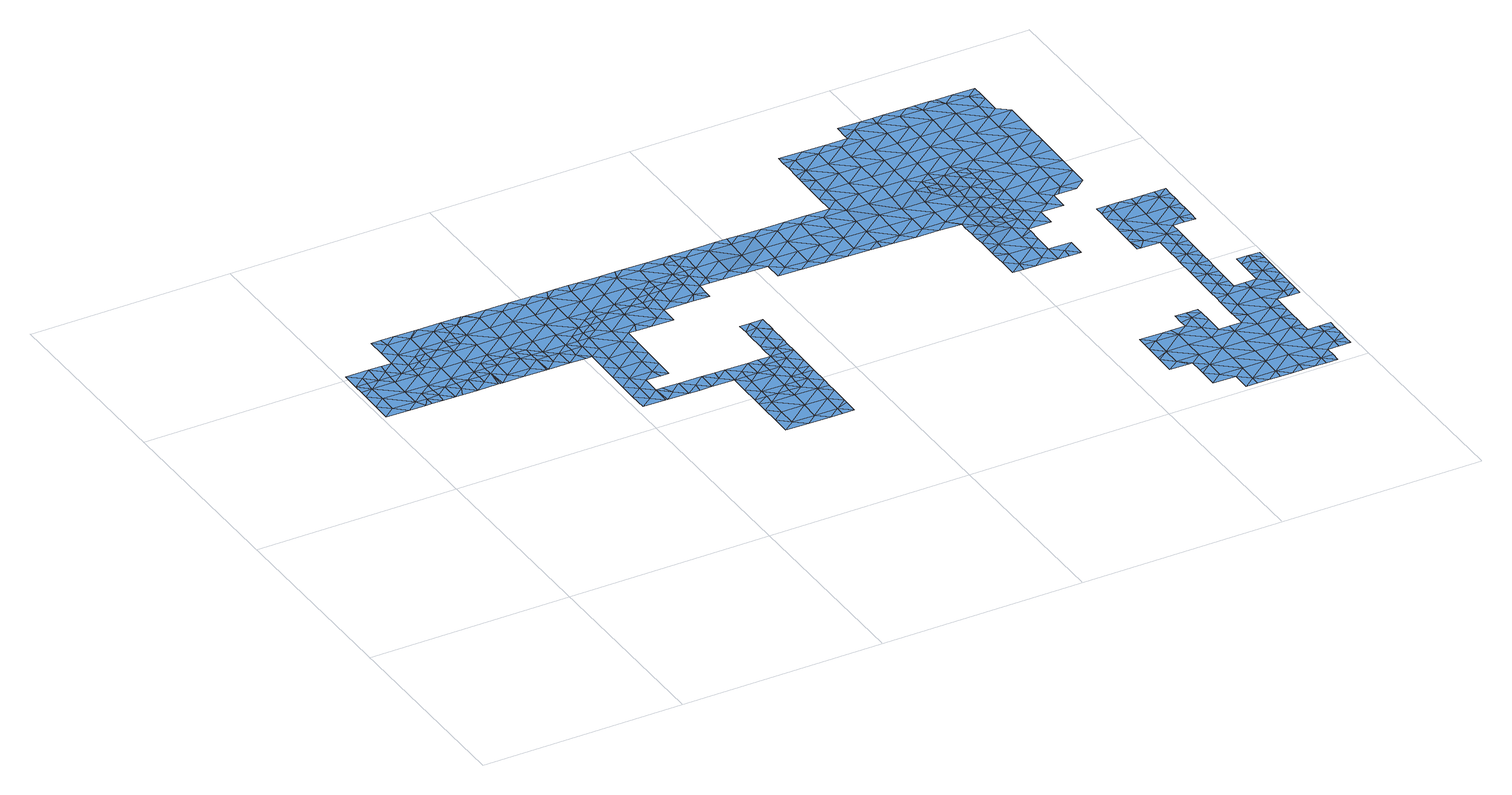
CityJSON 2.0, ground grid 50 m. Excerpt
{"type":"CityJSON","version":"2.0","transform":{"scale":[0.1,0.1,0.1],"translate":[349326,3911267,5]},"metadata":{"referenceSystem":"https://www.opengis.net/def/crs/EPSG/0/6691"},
"CityObjects":{
"waterbody1":{"type":"WaterBody","attributes":{"name":"7","class":"1140","function":"1","WaterBodyRiverFloodingRiskAttribute.description":"4","WaterBodyRiverFloodingRiskAttribute.rankOrg":"1","WaterBodyRiverFloodingRiskAttribute.adminType":"2","WaterBodyRiverFloodingRiskAttribute.scale":"L2"},"geometry":[{"type":"MultiSurface","lod":"1","boundaries":[[[0,1,2]],[[1,3,4]],[[1,0,3]],[[5,4,3]],[[0,6,3]],[[5,3,7]],[[3,6,7]],[[6,8,7]],[[6,9,8]],[[10,7,8]],[[11,8,9]],[[10,8,12]],[[8,11,12]],[[11,13,12]],[[14,13,11]],[[15,12,13]],[[14,16,13]],[[15,13,16]],[[16,14,17]],[[18,16,17]],[[18,19,16]],[[20,19,18]],[[21,22,23]],[[21,16,22]],[[16,19,22]],[[24,23,22]],[[20,25,19]],[[26,24,22]],[[27,26,22]],[[22,19,27]],[[28,25,20]],[[27,19,25]],[[29,26,27]],[[30,25,28]],[[27,25,30]],[[31,29,27]],[[32,30,28]],[[27,30,31]],[[31,33,29]],[[30,32,34]],[[35,30,34]],[[32,36,34]],[[37,38,39]],[[40,34,36]],[[35,34,40]],[[37,41,38]],[[39,42,37]],[[36,43,40]],[[44,43,36]],[[45,38,41]],[[46,41,37]],[[47,40,43]],[[42,46,37]],[[48,45,49]],[[45,41,49]],[[44,50,43]],[[51,46,42]],[[52,49,41]],[[46,52,41]],[[43,53,47]],[[54,48,55]],[[50,53,43]],[[48,49,55]],[[56,50,54]],[[51,57,46]],[[54,55,56]],[[46,57,58]],[[50,59,53]],[[60,49,52]],[[49,61,55]],[[57,51,62]],[[50,56,59]],[[63,60,52]],[[55,64,56]],[[62,65,57]],[[66,53,67]],[[66,68,69]],[[58,57,65]],[[53,59,67]],[[61,64,55]],[[49,60,61]],[[68,66,67]],[[56,70,59]],[[71,65,62]],[[72,71,62]],[[60,63,73]],[[70,56,64]],[[67,59,70]],[[61,60,74]],[[68,67,75]],[[60,73,74]],[[72,76,71]],[[61,77,64]],[[78,65,71]],[[67,79,75]],[[77,61,74]],[[67,70,79]],[[76,78,71]],[[80,70,64]],[[77,80,64]],[[81,79,70]],[[82,75,83]],[[82,84,85]],[[80,81,70]],[[75,79,83]],[[86,78,76]],[[84,82,83]],[[87,78,86]],[[88,79,81]],[[79,89,83]],[[86,76,90]],[[83,91,84]],[[92,88,81]],[[93,87,86]],[[89,91,83]],[[90,93,86]],[[89,79,88]],[[92,94,88]],[[95,93,90]],[[96,95,90]],[[97,91,89]],[[98,89,88]],[[98,88,94]],[[99,97,89]],[[96,100,95]],[[93,95,101]],[[98,102,89]],[[100,101,95]],[[89,102,99]],[[98,94,103]],[[104,105,100]],[[101,100,105]],[[106,99,102]],[[107,102,98]],[[103,107,98]],[[105,108,101]],[[109,106,102]],[[104,110,105]],[[107,109,102]],[[111,112,105]],[[108,105,112]],[[105,110,111]],[[113,109,107]],[[113,114,109]],[[107,115,113]],[[116,109,114]],[[116,117,118]],[[117,116,114]],[[115,119,113]],[[113,120,114]],[[121,119,115]],[[117,114,122]],[[114,120,122]],[[113,119,120]],[[123,119,121]],[[124,122,120]],[[119,125,120]],[[119,123,126]],[[125,119,126]],[[125,127,120]],[[124,120,127]],[[128,129,125]],[[125,129,127]],[[130,127,131]],[[132,129,128]],[[127,129,131]],[[133,130,131]],[[133,134,135]],[[131,134,133]],[[135,134,136]],[[132,137,129]],[[138,136,134]],[[131,129,139]],[[140,137,132]],[[129,137,139]],[[134,131,141]],[[131,139,141]],[[138,134,141]],[[142,137,140]],[[137,143,139]],[[143,141,139]],[[138,141,144]],[[137,142,143]],[[143,145,141]],[[142,140,146]],[[144,141,145]],[[147,146,148]],[[146,149,142]],[[150,143,142]],[[144,145,151]],[[152,147,148]],[[147,149,146]],[[150,142,149]],[[151,145,153]],[[145,143,154]],[[154,143,150]],[[153,145,154]],[[155,147,152]],[[155,156,147]],[[149,147,156]],[[157,154,150]],[[152,158,155]],[[150,149,159]],[[153,154,160]],[[159,149,156]],[[159,157,150]],[[157,160,154]],[[158,161,155]],[[161,162,155]],[[156,155,162]],[[163,161,158]],[[159,156,162]],[[164,160,157]],[[159,165,157]],[[166,165,159]],[[166,159,162]],[[165,164,157]],[[167,162,161]],[[167,166,162]],[[161,163,168]],[[169,165,166]],[[170,164,165]],[[161,168,167]],[[163,171,168]],[[166,167,169]],[[165,172,170]],[[172,165,169]],[[168,171,173]],[[167,168,174]],[[167,175,169]],[[172,176,170]],[[171,177,173]],[[174,168,173]],[[175,172,169]],[[175,167,174]],[[173,177,178]],[[175,179,172]],[[180,174,173]],[[172,179,176]],[[178,180,173]],[[181,175,174]],[[179,182,176]],[[176,182,183]],[[184,180,178]],[[185,181,174]],[[185,174,180]],[[186,187,183]],[[175,181,179]],[[183,182,186]],[[188,189,187]],[[181,190,179]],[[179,191,182]],[[189,188,192]],[[187,186,188]],[[190,191,179]],[[193,194,192]],[[195,185,180]],[[194,193,196]],[[192,188,193]],[[180,184,197]],[[186,182,191]],[[185,195,181]],[[193,198,196]],[[186,199,188]],[[200,196,198]],[[201,190,181]],[[202,200,198]],[[180,197,195]],[[184,203,197]],[[186,191,204]],[[198,205,202]],[[193,188,199]],[[201,181,195]],[[186,204,199]],[[206,198,193]],[[201,207,190]],[[190,208,191]],[[207,208,190]],[[203,209,197]],[[210,206,193]],[[211,195,197]],[[210,193,199]],[[212,213,214]],[[206,205,198]],[[213,215,214]],[[212,216,217]],[[204,191,208]],[[195,211,201]],[[217,216,218]],[[216,212,214]],[[204,219,199]],[[220,209,203]],[[221,222,218]],[[211,197,209]],[[216,221,218]],[[214,215,223]],[[224,207,201]],[[222,221,225]],[[199,219,210]],[[204,208,226]],[[225,227,228]],[[221,227,225]],[[229,205,206]],[[230,201,211]],[[214,231,216]],[[228,227,232]],[[204,226,219]],[[207,233,208]],[[234,209,220]],[[214,223,235]],[[236,237,232]],[[224,201,230]],[[234,238,209]],[[227,236,232]],[[237,236,234]],[[239,229,206]],[[208,240,226]],[[210,219,241]],[[206,210,239]],[[231,214,235]],[[221,216,231]],[[242,230,211]],[[233,207,224]],[[239,210,241]],[[223,243,235]],[[211,209,242]],[[244,224,230]],[[227,245,236]],[[234,236,238]],[[242,209,238]],[[221,231,246]],[[208,233,240]],[[227,221,247]],[[248,244,230]],[[219,249,241]],[[243,250,235]],[[219,226,249]],[[251,252,236]],[[236,252,238]],[[239,253,229]],[[227,247,245]],[[254,255,224]],[[236,245,251]],[[231,235,250]],[[254,224,244]],[[221,246,247]],[[249,226,240]],[[248,230,242]],[[233,224,255]],[[250,256,231]],[[257,242,238]],[[231,256,246]],[[258,257,238]],[[238,252,258]],[[259,260,243]],[[243,260,250]],[[261,262,241]],[[263,240,233]],[[264,245,247]],[[265,247,246]],[[266,244,248]],[[267,248,242]],[[241,249,261]],[[239,241,262]],[[268,265,246]],[[269,267,242]],[[268,246,256]],[[242,257,269]],[[233,255,270]],[[239,262,253]],[[271,249,240]],[[272,266,248]],[[259,273,260]],[[274,250,260]],[[275,272,248]],[[270,255,276]],[[264,247,277]],[[248,267,275]],[[247,265,277]],[[233,270,263]],[[278,279,280]],[[280,253,278]],[[274,260,273]],[[276,281,270]],[[253,262,278]],[[271,240,263]],[[261,249,271]],[[282,262,261]],[[277,265,283]],[[284,283,265]],[[278,285,279]],[[286,282,261]],[[282,278,262]],[[287,288,289]],[[290,263,270]],[[286,261,271]],[[287,277,283]],[[289,277,287]],[[291,270,281]],[[292,293,294]],[[295,271,263]],[[296,287,283]],[[292,288,287]],[[294,288,292]],[[284,296,283]],[[291,281,297]],[[290,295,263]],[[270,291,290]],[[298,299,300]],[[298,293,299]],[[285,278,301]],[[278,282,301]],[[293,292,299]],[[297,302,291]],[[295,303,271]],[[287,304,292]],[[299,305,300]],[[305,306,307]],[[304,287,296]],[[307,300,305]],[[286,271,303]],[[286,308,282]],[[285,301,309]],[[303,308,286]],[[310,299,292]],[[282,308,301]],[[291,311,290]],[[312,306,313]],[[314,304,296]],[[315,309,301]],[[306,305,313]],[[302,312,313]],[[316,310,292]],[[316,292,304]],[[291,302,317]],[[290,311,295]],[[299,318,305]],[[302,313,317]],[[318,313,305]],[[291,317,311]],[[319,303,295]],[[315,301,320]],[[301,308,320]],[[318,299,310]],[[321,304,314]],[[322,317,313]],[[316,304,321]],[[295,311,323]],[[303,324,308]],[[319,324,303]],[[325,310,316]],[[324,320,308]],[[326,315,320]],[[327,311,317]],[[295,323,319]],[[328,316,321]],[[313,318,322]],[[328,325,316]],[[329,328,321]],[[330,317,322]],[[310,331,318]],[[324,332,320]],[[325,331,310]],[[323,311,327]],[[320,332,326]],[[317,330,327]],[[329,333,328]],[[322,318,331]],[[334,324,319]],[[331,335,322]],[[326,332,336]],[[323,327,337]],[[319,323,338]],[[335,339,322]],[[340,325,328]],[[334,332,324]],[[323,337,338]],[[341,328,333]],[[330,322,339]],[[330,342,327]],[[341,340,328]],[[342,337,327]],[[325,340,331]],[[336,332,343]],[[319,338,334]],[[344,343,332]],[[345,335,331]],[[330,339,342]],[[346,338,337]],[[340,345,331]],[[332,334,344]],[[346,334,338]],[[347,337,342]],[[343,344,348]],[[345,349,335]],[[335,350,339]],[[349,350,335]],[[346,337,347]],[[334,351,344]],[[339,352,342]],[[346,351,334]],[[350,352,339]],[[348,344,353]],[[342,352,347]],[[353,344,354]],[[352,355,347]],[[347,356,346]],[[344,351,354]],[[346,357,351]],[[355,356,347]],[[358,354,351]],[[357,358,351]],[[346,356,357]],[[358,359,354]],[[353,354,360]],[[354,359,360]]]}]},
"waterbody2":{"type":"WaterBody","attributes":{"name":"7","class":"1140","function":"1","WaterBodyRiverFloodingRiskAttribute.description":"4","WaterBodyRiverFloodingRiskAttribute.rankOrg":"1","WaterBodyRiverFloodingRiskAttribute.adminType":"2","WaterBodyRiverFloodingRiskAttribute.scale":"L2"},"geometry":[{"type":"MultiSurface","lod":"1","boundaries":[[[361,362,363]],[[364,365,362]],[[365,364,366]],[[367,368,369]],[[370,368,367]],[[370,371,368]],[[372,373,374]],[[361,363,375]],[[376,377,378]],[[377,379,380]],[[379,381,380]],[[381,382,380]],[[383,380,382]],[[383,363,380]],[[363,362,365]],[[363,378,380]],[[365,378,363]],[[384,378,365]],[[384,385,378]],[[384,386,385]],[[387,386,384]],[[386,387,388]],[[387,374,388]],[[374,387,372]],[[373,371,374]],[[389,374,371]],[[389,388,374]],[[386,388,390]],[[375,363,383]],[[391,392,390]],[[365,366,393]],[[366,394,393]],[[393,394,395]],[[373,369,368]],[[371,373,368]],[[390,392,386]],[[396,387,384]],[[396,384,393]],[[393,395,396]],[[392,385,386]],[[365,393,384]],[[376,378,385]],[[377,380,378]]]}]},
"waterbody3":{"type":"WaterBody","attributes":{"name":"7","class":"1140","function":"1","WaterBodyRiverFloodingRiskAttribute.description":"4","WaterBodyRiverFloodingRiskAttribute.rankOrg":"2","WaterBodyRiverFloodingRiskAttribute.adminType":"2","WaterBodyRiverFloodingRiskAttribute.scale":"L2"},"geometry":[{"type":"MultiSurface","lod":"1","boundaries":[[[397,398,399]],[[399,398,377]],[[399,377,376]],[[400,361,401]],[[400,401,402]],[[402,401,403]],[[404,403,401]],[[403,405,406]],[[403,406,407]],[[408,409,410]],[[409,411,412]],[[410,413,414]],[[415,414,413]],[[414,415,416]],[[414,416,417]],[[414,417,408]],[[408,417,418]],[[408,418,411]],[[411,418,419]],[[420,411,419]],[[421,411,420]],[[411,421,422]],[[136,423,424]],[[424,423,421]],[[424,421,425]],[[133,424,425]],[[130,133,425]],[[397,399,391]],[[392,391,399]],[[426,371,370]],[[389,427,388]],[[389,371,427]],[[390,388,428]],[[390,428,391]],[[397,391,428]],[[379,377,398]],[[376,392,399]],[[385,392,376]],[[429,2,1]],[[1,4,430]],[[431,430,4]],[[431,4,432]],[[428,431,432]],[[361,375,401]],[[427,431,428]],[[431,427,426]],[[431,426,433]],[[433,426,434]],[[434,426,435]],[[435,426,367]],[[403,436,402]],[[401,383,404]],[[437,405,404]],[[406,405,438]],[[436,403,407]],[[406,439,407]],[[440,416,415]],[[417,416,441]],[[408,410,414]],[[442,418,417]],[[408,411,409]],[[443,419,418]],[[122,124,425]],[[420,122,425]],[[117,122,420]],[[118,117,420]],[[106,116,444]],[[99,106,444]],[[97,443,91]],[[85,442,445]],[[68,82,446]],[[442,417,445]],[[441,445,417]],[[441,447,445]],[[448,449,447]],[[450,69,449]],[[40,47,450]],[[31,35,451]],[[31,451,33]],[[29,33,452]],[[29,452,26]],[[23,24,453]],[[24,26,453]],[[452,453,26]],[[454,455,453]],[[382,381,404]],[[404,383,382]],[[401,375,383]],[[398,381,379]],[[398,454,381]],[[381,454,404]],[[124,127,425]],[[453,437,454]],[[452,437,453]],[[452,456,437]],[[438,405,437]],[[437,456,438]],[[457,438,458]],[[406,438,457]],[[439,406,457]],[[459,439,457]],[[416,440,459]],[[416,459,457]],[[457,458,416]],[[416,458,441]],[[447,441,458]],[[438,447,458]],[[456,447,438]],[[448,447,456]],[[452,448,456]],[[33,448,452]],[[451,448,33]],[[451,449,448]],[[451,450,449]],[[451,40,450]],[[35,40,451]],[[30,35,31]],[[68,75,82]],[[109,116,106]],[[454,437,404]],[[118,420,419]],[[403,404,405]],[[460,16,21]],[[23,453,455]],[[461,12,460]],[[432,461,397]],[[455,454,398]],[[15,16,460]],[[12,15,460]],[[10,12,461]],[[432,7,461]],[[7,10,461]],[[21,23,460]],[[460,23,455]],[[460,455,461]],[[461,455,397]],[[397,455,398]],[[47,53,450]],[[450,53,66]],[[66,69,450]],[[68,446,69]],[[69,446,449]],[[449,446,447]],[[447,446,445]],[[446,85,445]],[[82,85,446]],[[85,84,442]],[[442,443,418]],[[91,443,442]],[[84,91,442]],[[97,99,443]],[[444,443,99]],[[443,444,419]],[[444,118,419]],[[116,118,444]],[[412,411,422]],[[135,136,424]],[[422,421,423]],[[421,420,425]],[[425,127,130]],[[135,424,133]],[[462,463,464]],[[430,464,463]],[[464,430,433]],[[433,465,464]],[[430,463,429]],[[465,462,464]],[[5,7,432]],[[429,1,430]],[[4,5,432]],[[432,397,428]],[[388,427,428]],[[427,371,426]],[[433,430,431]],[[434,465,433]],[[370,367,426]]]}]},
"waterbody4":{"type":"WaterBody","attributes":{"name":"7","class":"1140","function":"1","WaterBodyRiverFloodingRiskAttribute.description":"4","WaterBodyRiverFloodingRiskAttribute.rankOrg":"1","WaterBodyRiverFloodingRiskAttribute.adminType":"2","WaterBodyRiverFloodingRiskAttribute.scale":"L2"},"geometry":[{"type":"MultiSurface","lod":"1","boundaries":[[[466,467,468]],[[468,467,469]],[[469,467,470]],[[471,472,473]],[[474,472,471]],[[472,474,475]],[[476,477,478]],[[479,478,477]],[[480,478,479]],[[481,478,480]],[[482,478,481]],[[482,483,478]],[[471,484,474]],[[485,486,479]],[[487,485,479]],[[487,488,485]],[[487,467,488]],[[487,489,467]],[[489,487,490]],[[490,491,489]],[[490,492,491]],[[471,492,490]],[[493,471,490]],[[493,484,471]],[[493,490,479]],[[492,494,491]],[[473,494,492]],[[494,495,491]],[[495,496,491]],[[489,491,496]],[[489,496,470]],[[489,470,467]],[[488,467,466]],[[490,487,479]],[[486,480,479]],[[479,477,493]],[[476,478,483]],[[493,477,497]],[[473,492,471]],[[497,484,493]]]}]},
"waterbody5":{"type":"WaterBody","attributes":{"name":"7","class":"1140","function":"1","WaterBodyRiverFloodingRiskAttribute.description":"4","WaterBodyRiverFloodingRiskAttribute.rankOrg":"2","WaterBodyRiverFloodingRiskAttribute.adminType":"2","WaterBodyRiverFloodingRiskAttribute.scale":"L2"},"geometry":[{"type":"MultiSurface","lod":"1","boundaries":[[[498,100,499]],[[483,110,498]],[[96,90,499]],[[499,100,96]],[[111,500,112]],[[501,500,502]],[[483,502,110]],[[476,483,503]],[[504,482,481]],[[477,476,503]],[[475,474,505]],[[474,484,505]],[[503,483,498]],[[499,90,506]],[[506,475,505]],[[104,100,498]],[[104,498,110]],[[110,502,500]],[[110,500,111]],[[507,112,500]],[[507,500,508]],[[508,500,501]],[[504,501,502]],[[482,504,502]],[[482,502,483]],[[497,477,503]],[[497,503,484]],[[484,503,505]],[[505,503,498]],[[505,498,499]],[[506,505,499]]]}]},
"waterbody6":{"type":"WaterBody","attributes":{"name":"7","class":"1140","function":"1","WaterBodyRiverFloodingRiskAttribute.description":"4","WaterBodyRiverFloodingRiskAttribute.rankOrg":"1","WaterBodyRiverFloodingRiskAttribute.adminType":"2","WaterBodyRiverFloodingRiskAttribute.scale":"L2"},"geometry":[{"type":"MultiSurface","lod":"1","boundaries":[[[509,510,511]],[[509,512,513]],[[514,509,513]],[[510,509,514]],[[515,509,511]],[[509,515,516]],[[516,515,517]],[[517,515,518]],[[517,518,519]],[[507,508,518]],[[520,518,515]],[[512,509,516]],[[508,519,518]],[[112,507,518]],[[521,112,518]],[[521,518,520]],[[511,520,515]],[[522,510,514]]]}]},
"waterbody7":{"type":"WaterBody","attributes":{"name":"7","class":"1140","function":"1","WaterBodyRiverFloodingRiskAttribute.description":"4","WaterBodyRiverFloodingRiskAttribute.rankOrg":"2","WaterBodyRiverFloodingRiskAttribute.adminType":"2","WaterBodyRiverFloodingRiskAttribute.scale":"L2"},"geometry":[{"type":"MultiSurface","lod":"1","boundaries":[[[245,264,251]],[[251,264,523]],[[251,523,252]],[[252,523,524]],[[288,524,523]],[[294,524,288]],[[298,300,525]],[[525,300,526]],[[300,307,526]],[[527,306,312]],[[306,527,526]],[[307,306,526]],[[267,525,526]],[[525,293,298]],[[293,524,294]],[[288,523,289]],[[297,281,527]],[[258,252,524]],[[255,254,528]],[[266,272,528]],[[526,527,272]],[[312,297,527]],[[264,277,523]],[[525,267,269]],[[254,266,528]],[[281,272,527]],[[272,281,528]],[[281,276,528]],[[276,255,528]],[[297,312,302]],[[254,244,266]],[[526,272,275]],[[275,267,526]],[[269,257,525]],[[293,525,524]],[[257,524,525]],[[524,257,258]],[[523,277,289]]]}]},
"waterbody8":{"type":"WaterBody","attributes":{"name":"7","class":"1140","function":"1","WaterBodyRiverFloodingRiskAttribute.description":"4","WaterBodyRiverFloodingRiskAttribute.rankOrg":"1","WaterBodyRiverFloodingRiskAttribute.adminType":"2","WaterBodyRiverFloodingRiskAttribute.scale":"L2"},"geometry":[{"type":"MultiSurface","lod":"1","boundaries":[[[529,530,531]],[[532,533,534]],[[533,535,534]],[[536,534,537]],[[538,539,540]],[[541,538,540]],[[542,543,544]],[[545,546,547]],[[548,547,546]],[[549,550,551]],[[551,552,549]],[[551,553,552]],[[554,555,556]],[[557,554,556]],[[558,559,541]],[[560,559,561]],[[562,563,564]],[[565,562,564]],[[564,566,567]],[[568,567,569]],[[570,568,569]],[[569,571,570]],[[571,569,572]],[[572,573,574]],[[575,573,576]],[[576,577,575]],[[578,579,577]],[[578,577,580]],[[580,581,582]],[[583,584,585]],[[584,583,586]],[[576,586,583]],[[529,587,588]],[[589,535,590]],[[576,572,586]],[[572,576,573]],[[586,572,591]],[[572,567,591]],[[567,572,569]],[[566,591,567]],[[591,566,592]],[[592,566,593]],[[593,566,594]],[[547,548,595]],[[547,596,597]],[[598,599,600]],[[601,602,603]],[[586,602,584]],[[600,604,598]],[[585,605,581]],[[580,585,581]],[[585,580,577]],[[583,585,577]],[[577,576,583]],[[592,586,591]],[[593,606,592]],[[607,593,608]],[[589,537,534]],[[535,589,534]],[[566,563,594]],[[609,533,532]],[[609,532,610]],[[610,532,611]],[[612,610,611]],[[613,608,614]],[[615,614,616]],[[539,617,540]],[[618,619,611]],[[611,620,618]],[[564,563,566]],[[563,561,594]],[[563,621,561]],[[621,622,561]],[[622,560,561]],[[559,594,561]],[[558,594,559]],[[593,594,558]],[[593,558,608]],[[608,558,614]],[[558,540,614]],[[558,541,540]],[[540,616,614]],[[617,616,540]],[[623,624,625]],[[626,625,624]],[[627,628,548]],[[553,551,629]],[[629,551,630]],[[551,631,630]],[[631,632,630]],[[632,633,630]],[[634,633,544]],[[544,543,634]],[[635,611,532]],[[636,637,638]],[[546,627,548]],[[619,612,611]],[[639,640,620]],[[640,639,641]],[[556,642,641]],[[556,643,642]],[[550,631,551]],[[644,549,552]],[[645,552,553]],[[629,646,553]],[[647,629,630]],[[634,630,633]],[[543,648,634]],[[649,648,543]],[[650,597,651]],[[648,652,634]],[[652,630,634]],[[647,630,652]],[[653,553,654]],[[655,654,656]],[[654,655,657]],[[654,657,653]],[[658,638,653]],[[638,658,659]],[[606,586,592]],[[606,602,586]],[[660,602,606]],[[660,606,593]],[[607,660,593]],[[661,660,607]],[[638,662,636]],[[661,663,664]],[[588,587,665]],[[645,553,653]],[[645,653,638]],[[637,645,638]],[[552,645,637]],[[666,552,637]],[[666,644,552]],[[667,644,666]],[[668,615,669]],[[615,668,614]],[[668,613,614]],[[607,608,613]],[[670,580,582]],[[670,578,580]],[[579,671,577]],[[577,671,575]],[[672,575,671]],[[673,575,672]],[[673,573,575]],[[571,572,574]],[[568,564,567]],[[674,564,568]],[[674,565,564]],[[675,563,562]],[[675,621,563]],[[676,559,560]],[[676,677,559]],[[678,559,677]],[[678,541,559]],[[557,556,639]],[[635,557,639]],[[557,635,536]],[[679,554,680]],[[665,587,681]],[[537,681,536]],[[587,536,681]],[[536,587,557]],[[557,587,680]],[[587,529,680]],[[680,529,531]],[[531,682,623]],[[623,682,624]],[[607,613,683]],[[661,607,663]],[[683,663,607]],[[664,662,661]],[[638,661,662]],[[661,638,659]],[[661,659,660]],[[660,659,602]],[[603,602,659]],[[603,659,658]],[[603,658,684]],[[684,658,685]],[[685,658,653]],[[657,685,653]],[[597,596,656]],[[597,656,654]],[[651,597,654]],[[553,651,654]],[[646,651,553]],[[650,686,597]],[[547,597,686]],[[686,545,547]],[[628,624,548]],[[626,624,628]],[[687,623,625]],[[688,595,548]],[[624,688,548]],[[689,688,624]],[[689,624,682]],[[680,531,623]],[[557,680,554]],[[532,534,536]],[[635,532,536]],[[639,620,611]],[[635,639,611]],[[641,639,556]],[[555,643,556]],[[687,690,623]],[[623,690,680]],[[690,679,680]],[[691,529,588]],[[691,530,529]],[[691,692,530]],[[595,693,547]],[[547,693,596]],[[694,695,599]],[[598,694,599]],[[696,694,598]],[[697,602,601]],[[697,584,602]],[[698,696,598]],[[698,697,696]],[[585,698,699]],[[598,604,699]],[[699,698,598]],[[585,699,605]],[[698,584,697]],[[585,584,698]]]}]}
},
"vertices":[
[148,818,12],[120,841,12],[120,818,12],[149,841,12],[120,865,12],[149,864,12],[177,817,12],[177,864,12],[205,840,12],[195,817,12],[206,863,12],[233,816,12],[234,863,12],[262,839,12],[284,816,12],[263,862,12],[291,862,12],[290,816,12],[295,815,12],[319,838,12],[347,815,12],[291,885,12],[320,884,12],[292,908,12],[320,907,12],[376,837,12],[348,907,12],[377,883,12],[404,814,12],[377,907,12],[405,860,12],[405,883,12],[408,814,12],[405,906,12],[433,836,12],[433,859,12],[461,813,12],[542,603,12],[514,627,12],[514,581,12],[461,859,12],[543,649,12],[570,580,12],[489,835,12],[502,812,12],[515,673,12],[571,626,12],[490,858,12],[516,719,12],[544,696,12],[517,812,12],[575,580,12],[572,672,12],[518,858,12],[517,765,12],[545,742,12],[545,788,12],[599,602,12],[587,626,12],[546,834,12],[601,695,12],[601,741,12],[627,579,12],[609,671,12],[602,787,12],[628,625,12],[519,881,12],[547,881,12],[547,904,12],[519,904,12],[603,833,12],[656,601,12],[653,578,12],[629,671,12],[629,717,12],[576,903,12],[684,578,12],[630,764,12],[685,624,12],[604,880,12],[631,810,12],[632,856,12],[576,926,12],[605,926,12],[605,949,12],[576,949,12],[713,600,12],[716,623,12],[661,879,12],[661,925,12],[741,577,12],[633,948,12],[650,856,12],[742,623,12],[689,855,12],[770,599,12],[769,576,12],[662,948,12],[717,878,12],[690,948,12],[798,576,12],[798,622,12],[718,924,12],[745,854,12],[826,575,12],[826,599,12],[719,947,12],[746,900,12],[824,622,12],[747,947,12],[854,575,12],[855,598,12],[855,621,12],[775,923,12],[776,969,12],[803,899,12],[747,970,12],[776,992,12],[748,993,12],[832,922,12],[833,968,12],[819,899,12],[804,992,12],[860,898,12],[833,991,12],[861,945,12],[860,916,12],[861,991,12],[886,944,12],[889,967,12],[862,1014,12],[890,1013,12],[917,944,12],[862,1037,12],[891,1060,12],[862,1060,12],[863,1083,12],[946,966,12],[920,1082,12],[947,1013,12],[974,943,11],[948,1059,12],[1003,965,11],[1004,1012,9],[976,1081,12],[1004,1058,12],[1031,942,11],[1059,918,12],[1030,896,12],[1060,964,11],[1061,1011,10],[1005,1081,12],[1087,895,12],[1033,1080,12],[1061,1057,12],[1116,917,11],[1117,963,11],[1118,1056,12],[1144,894,11],[1117,1010,10],[1090,1079,12],[1173,916,10],[1173,963,10],[1201,893,10],[1147,1079,12],[1175,1055,12],[1174,1009,10],[1230,962,10],[1229,915,10],[1231,1008,10],[1204,1078,12],[1257,892,10],[1232,1054,12],[1286,914,10],[1287,961,10],[1288,1007,10],[1261,1077,12],[1285,891,9],[1314,891,9],[1289,1053,12],[1343,913,8],[1345,1006,9],[1289,1099,12],[1261,1123,12],[1371,890,8],[1344,960,8],[1290,1145,12],[1262,1169,12],[1291,1192,12],[1263,1204,12],[1345,1052,12],[1346,1098,12],[1263,1215,12],[1292,1238,12],[1263,1229,12],[1401,959,8],[1264,1262,12],[1400,913,8],[1292,1284,12],[1348,1191,12],[1264,1287,12],[1401,1005,8],[1264,1308,12],[1428,889,8],[1347,1145,12],[1321,1307,12],[1349,1283,12],[1402,1051,12],[1403,1097,12],[1457,912,8],[1348,1237,12],[1457,958,7],[1482,703,12],[1481,657,12],[1510,680,12],[1508,656,12],[1510,726,12],[1482,736,11],[1482,749,11],[1404,1190,12],[1484,888,7],[1511,772,11],[1483,767,10],[1538,656,12],[1459,1050,12],[1483,796,10],[1404,1144,12],[1512,818,9],[1483,817,9],[1378,1306,12],[1458,1004,8],[1567,725,12],[1484,842,8],[1460,1096,12],[1485,888,7],[1566,679,12],[1513,864,8],[1484,873,7],[1513,911,7],[1406,1282,12],[1460,1143,12],[1405,1236,12],[1514,957,6],[1594,655,12],[1487,1027,10],[1541,841,10],[1568,771,12],[1569,817,12],[1515,1003,7],[1461,1189,12],[1595,701,12],[1541,864,10],[1541,887,10],[1435,1305,12],[1487,1050,12],[1488,1073,12],[1596,747,12],[1542,933,9],[1542,910,10],[1621,655,12],[1623,678,12],[1462,1235,12],[1463,1281,12],[1517,1142,12],[1569,840,12],[1597,794,12],[1515,1026,10],[1543,979,9],[1597,783,12],[1543,956,9],[1517,1095,12],[1518,1188,12],[1544,1026,10],[1651,654,12],[1652,700,12],[1543,1003,10],[1516,1072,12],[1597,840,12],[1464,1328,12],[1436,1351,12],[1435,1315,12],[1545,1072,12],[1520,1280,12],[1625,816,12],[1654,793,12],[1492,1350,12],[1519,1234,12],[1626,862,12],[1598,886,12],[1598,863,12],[1574,1141,12],[1573,1095,12],[1627,909,12],[1599,932,12],[1599,909,12],[1575,1187,12],[1654,839,12],[1573,1071,12],[1599,955,12],[1628,955,12],[1600,979,12],[1520,1327,12],[1601,1071,12],[1576,1233,12],[1683,862,12],[1629,1001,12],[1601,1025,12],[1600,1002,12],[1576,1279,12],[1522,1350,12],[1685,954,12],[1631,1140,12],[1601,1048,12],[1629,1047,12],[1711,838,12],[1549,1349,12],[1684,908,12],[1630,1094,12],[1685,1000,12],[1632,1232,12],[1577,1326,12],[1712,884,12],[1686,1046,12],[1632,1186,12],[1633,1278,12],[1741,953,12],[1606,1348,12],[1688,1139,12],[1741,907,12],[1724,884,12],[1687,1093,12],[1742,999,12],[1634,1325,12],[1769,883,12],[1690,1277,12],[1743,1045,12],[1626,1348,12],[1688,1185,12],[1689,1231,12],[1744,1092,12],[1798,952,12],[1797,906,12],[1745,1138,12],[1663,1347,12],[1691,1324,12],[1799,998,12],[1746,1230,12],[1745,1184,12],[1679,1347,12],[1800,1045,12],[1801,1091,12],[1747,1277,12],[1801,1137,12],[1720,1346,12],[1748,1323,12],[1802,1183,12],[1803,1229,12],[1775,1253,12],[1776,1299,12],[1776,1320,12],[1776,1345,12],
[295,1093,12],[238,1094,12],[266,1070,12],[234,1094,12],[209,1071,12],[181,1095,12],[8,959,12],[37,982,12],[9,1005,12],[37,958,12],[65,958,12],[98,1004,12],[66,1004,12],[94,981,12],[294,1070,12],[208,1002,12],[236,1001,12],[208,1025,12],[265,1001,12],[265,1024,12],[293,1000,12],[294,1023,12],[294,1047,12],[152,1026,12],[180,1002,12],[151,980,12],[123,1003,12],[122,957,12],[94,957,12],[150,957,12],[179,956,12],[179,979,12],[152,1072,12],[148,1095,12],[124,1096,12],[124,1049,12],
[207,932,12],[264,978,12],[208,979,12],[346,1092,12],[323,1069,12],[352,1092,12],[380,1068,12],[322,1023,12],[379,1022,12],[436,1067,12],[408,1091,12],[664,1064,12],[692,1086,12],[636,1087,12],[720,1063,12],[728,1086,12],[613,1087,12],[607,1064,12],[579,1088,12],[550,1065,12],[606,1018,12],[663,1017,12],[720,1016,12],[776,1015,12],[777,1062,12],[749,1085,12],[806,1084,12],[834,1061,12],[833,1014,12],[36,935,12],[93,934,12],[150,933,12],[105,819,12],[92,842,12],[92,888,12],[149,887,12],[36,889,12],[8,913,12],[8,933,12],[357,1092,12],[378,976,12],[436,1021,12],[465,1090,12],[560,1088,12],[549,1019,12],[605,972,12],[662,971,12],[719,970,12],[548,973,12],[548,927,12],[492,974,12],[434,929,12],[491,928,12],[490,882,12],[433,882,12],[377,930,12],[320,931,12],[321,977,12],[264,932,12],[435,975,12],[493,1066,12],[492,1020,12],[522,1089,12],[263,885,12],[206,886,12],[6,820,12],[63,819,12],[35,843,12],[7,866,12],
[908,378,12],[879,366,12],[907,343,12],[878,343,12],[850,344,12],[767,461,12],[739,467,12],[738,438,12],[768,484,12],[739,484,12],[853,506,12],[853,482,12],[882,505,12],[881,459,12],[910,482,12],[910,528,12],[882,528,12],[854,529,12],[796,483,12],[909,435,12],[909,457,12],[880,413,12],[908,389,12],[822,367,12],[823,414,12],[766,368,12],[766,415,12],[824,460,12],[738,392,12],[737,346,12],[794,345,12],[824,483,12],
[826,552,12],[769,553,12],[883,598,12],[911,574,12],[882,551,12],[825,506,12],[911,546,12],[768,507,12],[740,531,12],[884,621,12],[912,620,12],
[885,736,12],[857,733,12],[857,714,12],[914,715,12],[914,759,12],[882,759,12],[885,690,12],[913,713,12],[913,666,12],[884,644,12],[912,648,12],[856,667,12],[856,652,12],[857,760,12],
[1569,863,12],[1570,910,12],[1571,956,12],[1572,1002,12],[1573,1048,12],[1516,1049,12],
[1793,629,12],[1774,606,12],[1821,605,12],[1852,766,12],[1824,790,12],[1795,767,12],[1796,790,12],[1794,721,12],[1766,745,12],[1954,48,12],[1982,48,12],[1954,71,12],[1925,49,12],[1989,463,12],[1961,464,12],[1989,440,12],[1875,442,12],[1875,465,12],[1847,443,12],[1847,489,12],[1987,325,12],[1987,348,12],[1959,348,12],[1958,302,12],[1902,349,12],[1878,650,12],[1907,650,12],[1907,673,12],[1850,674,12],[1897,72,12],[1896,26,12],[1868,3,12],[1840,27,12],[1754,5,12],[1783,28,12],[1726,29,12],[1726,6,12],[1784,74,12],[1727,75,12],[1698,52,12],[1670,76,12],[1641,53,12],[1642,99,12],[1671,122,12],[1643,146,12],[1642,113,12],[1615,169,12],[1671,168,12],[1615,215,12],[1587,239,12],[1587,201,12],[1616,262,12],[1645,284,12],[1588,285,12],[1672,215,12],[1729,214,12],[1673,261,12],[1728,167,12],[1794,675,12],[1765,652,12],[1767,769,12],[1767,791,12],[1728,121,12],[1784,120,12],[1841,119,12],[1840,73,12],[1819,466,12],[1818,420,12],[1846,397,12],[1731,306,12],[1730,329,12],[1703,330,12],[1786,236,12],[1786,213,12],[1815,235,12],[1702,301,12],[1666,284,12],[1785,166,12],[1899,165,12],[1898,118,12],[1852,789,12],[1881,789,12],[1909,765,12],[1909,788,12],[1927,141,12],[1955,117,12],[1983,117,12],[1983,94,12],[1982,71,12],[1937,765,12],[1938,788,12],[1937,742,12],[1811,4,12],[1839,4,12],[1849,581,12],[1848,535,12],[1877,558,12],[1876,535,12],[1876,489,12],[1876,512,12],[1931,372,12],[1959,395,12],[1987,371,12],[1988,394,12],[1988,417,12],[1960,441,12],[1851,720,12],[1929,256,12],[1929,280,12],[1900,257,12],[1908,719,12],[1936,719,12],[1936,696,12],[1936,672,12],[1935,649,12],[1986,302,12],[1901,303,12],[1902,372,12],[1931,395,12],[1932,441,12],[1932,464,12],[1874,396,12],[1874,373,12],[1931,418,12],[1844,304,12],[1845,350,12],[1817,349,12],[1817,374,12],[1816,328,12],[1843,258,12],[1843,212,12],[1842,165,12],[1899,211,12],[1928,233,12],[1928,187,12],[1928,210,12],[1765,686,12],[1957,279,12],[1986,279,12],[1955,140,12],[1984,140,12],[1588,262,12],[1587,193,12],[1586,147,12],[1634,146,12],[1697,6,12],[1782,5,12],[1896,3,12],[1924,2,12],[1925,25,12],[1878,627,12],[1850,628,12],[1766,698,12],[1820,559,12],[1927,164,12],[1815,268,12],[1815,281,12],[1875,419,12],[1877,581,12],[1819,513,12],[1820,536,12],[1878,604,12],[1765,638,12],[1764,606,12],[1818,446,12],[1759,314,12],[1759,329,12],[1759,282,12],[1758,236,12],[1730,260,12],[1702,283,12]
]}
